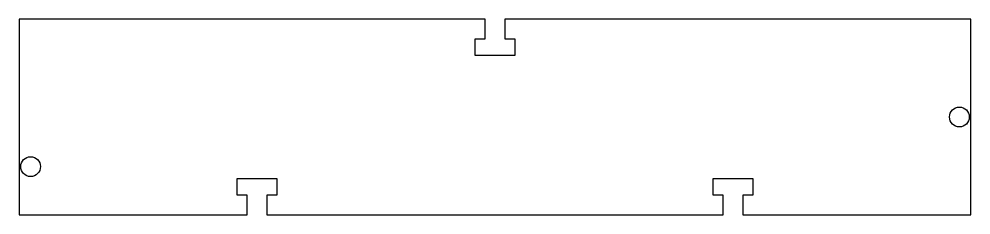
# Model space of a CAD drawing. Header units: millimetres. Extents: x -72 to 72, y -30 to 0.
import ezdxf

# ---------------------------------------------------------------- set-up
doc = ezdxf.new("R2010")
doc.units = ezdxf.units.MM
doc.layers.get('0').update_dxf_attribs({"linetype": 'CONTINUOUS'})

msp = doc.modelspace()

# ---------------------------------------------------------------- linework, layer by layer
msp.add_lwpolyline([(-37.5, -29.6), (-37.5, -26.6), (-39, -26.6), (-39, -24.1), (-33, -24.1), (-33, -26.6), (-34.5, -26.6), (-34.5, -29.6), (34.5, -29.6), (34.5, -26.6), (33, -26.6), (33, -24.1), (39, -24.1), (39, -26.6), (37.5, -26.6), (37.5, -29.6), (72, -29.6), (72, 0), (1.5, 0), (1.5, -3), (3, -3), (3, -5.5), (-3, -5.5), (-3, -3), (-1.5, -3), (-1.5, 0), (-72, 0), (-72, -29.6)], close=True)
for centre in [(70.25, -14.8), (-70.25, -22.3)]:
    msp.add_circle(centre, 1.5)

doc.saveas('drawing.dxf')
